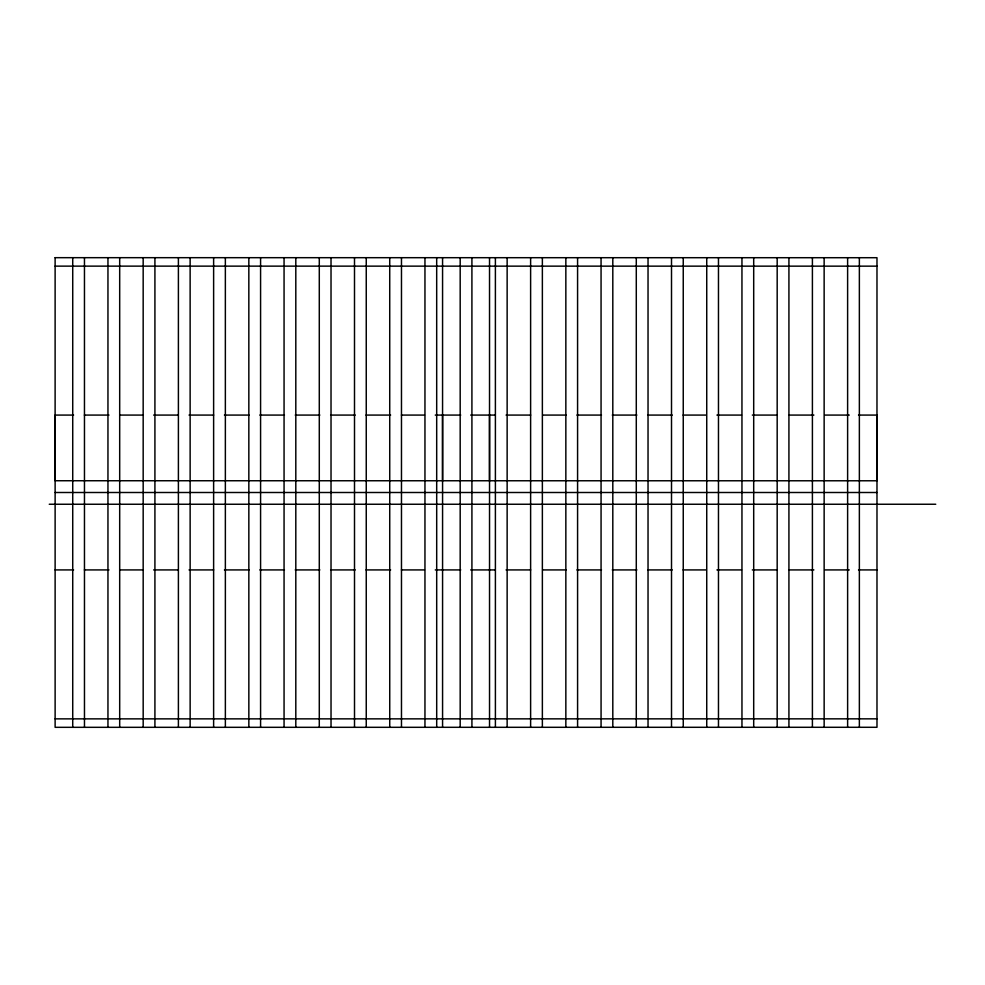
<?xml version="1.0" encoding="UTF-8"?>
<svg xmlns="http://www.w3.org/2000/svg" width="985" height="985" viewBox="0 0 985 985"><rect width="100%" height="100%" fill="white"/><g stroke="black" fill="none" stroke-linecap="round" stroke-linejoin="round"><path stroke-width="1.48" d="M442.56 480.779L442.573 257.713M489.52 480.779L489.533 257.713M72.73 257.713L72.73 727.287M84.464 257.713L84.476 727.287M107.956 257.713L107.956 727.287M119.69 257.713L119.69 727.287M143.17 257.713L143.182 727.287M154.916 257.713L154.916 727.287M178.396 257.713L178.396 727.287M190.13 257.713L190.142 727.287M213.622 257.713L213.622 727.287M225.356 257.713L225.368 727.287M248.836 257.713L248.848 727.287M260.582 257.713L260.582 727.287M284.062 257.713L284.062 727.287M295.808 257.713L295.808 727.287M319.288 257.713L319.288 727.287M331.022 257.713L331.034 727.287M354.502 257.713L354.514 727.287M366.248 257.713L366.248 727.287M389.728 257.713L389.74 727.287M401.474 257.713L401.474 727.287M424.954 257.713L424.954 727.287M436.687 257.713L436.7 727.287M460.18 257.713L460.18 727.287M471.913 257.713L471.926 727.287M495.393 257.713L495.406 727.287M507.14 257.713L507.14 727.287M530.619 257.713L530.619 727.287M542.366 257.713L542.366 727.287M565.846 257.713L565.846 727.287M577.579 257.713L577.592 727.287M601.059 257.713L601.072 727.287M612.805 257.713L612.805 727.287M636.285 257.713L636.285 727.287M648.032 257.713L648.032 727.287M671.511 257.713L671.511 727.287M683.245 257.713L683.258 727.287M706.737 257.713L706.737 727.287M718.471 257.713L718.471 727.287M741.951 257.713L741.964 727.287M753.697 257.713L753.697 727.287M777.177 257.713L777.177 727.287M788.923 257.713L788.923 727.287M812.403 257.713L812.403 727.287M824.137 257.713L824.149 727.287M847.617 257.713L847.629 727.287M859.363 257.713L859.363 727.287M55.123 266.135L876.982 266.159M73.592 415.079L55.123 415.079L55.123 727.324L876.982 727.287L876.982 415.079L858.514 415.079M84.365 415.079L108.99 415.079M119.764 415.079L142.85 415.079M153.623 415.079L178.248 415.079M189.022 415.079L213.647 415.079M224.42 415.079L249.045 415.079M259.818 415.079L284.443 415.079M295.217 415.079L319.842 415.079M330.615 415.079L355.24 415.079M366.014 415.079L390.639 415.079M401.412 415.079L424.498 415.079M435.271 415.079L460.746 415.079M470.67 415.079L495.295 415.079M506.068 415.079L530.693 415.079M543.006 415.079L566.092 415.079M576.865 415.079L601.49 415.079M612.264 415.079L636.889 415.079M647.662 415.079L672.287 415.079M683.061 415.079L706.146 415.079M716.92 415.079L741.545 415.079M752.318 415.079L776.943 415.079M789.256 415.079L813.881 415.079M824.654 415.079L849.279 415.079M55.111 492.5L876.97 492.5M49.25 504.246L935.75 504.246M55.123 569.921L73.592 569.921M84.365 569.921L108.99 569.921M119.764 569.921L142.85 569.921M153.623 569.921L178.248 569.921M189.022 569.921L213.647 569.921M224.42 569.921L249.045 569.921M259.818 569.921L284.443 569.921M295.217 569.921L319.842 569.921M330.615 569.921L355.24 569.921M366.014 569.921L390.639 569.921M401.412 569.921L424.498 569.921M435.271 569.921L460.746 569.921M470.67 569.921L495.295 569.921M506.068 569.921L530.693 569.921M543.006 569.921L566.092 569.921M576.865 569.921L601.49 569.921M612.264 569.921L636.889 569.921M647.662 569.921L672.287 569.921M683.061 569.921L706.146 569.921M716.92 569.921L741.545 569.921M752.318 569.921L776.943 569.921M789.256 569.921L813.881 569.921M824.654 569.921L849.279 569.921M858.514 569.921L876.982 569.921M55.123 718.865L876.982 718.841M489.533 415.079L489.533 727.287M442.573 415.079L442.573 727.287M55.123 257.676L55.111 480.742L876.97 480.779L876.982 257.713L55.123 257.676"/></g></svg>
